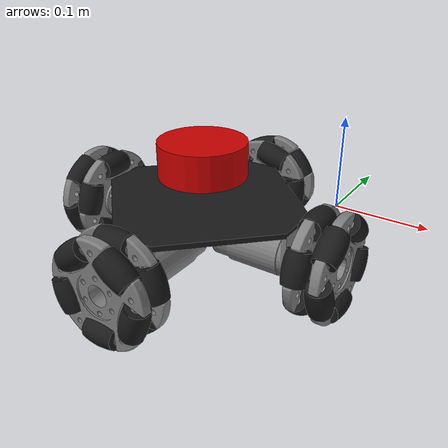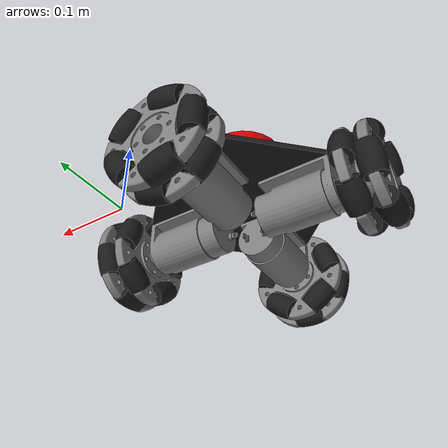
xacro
<?xml version="1.0"?>
<robot xmlns:xacro="http://www.ros.org/wiki/xacro" name="robot">

  <!-- Include inertial macros (opsional, karena sudah inline di robot_core_highres) -->
  <xacro:include filename="inertial_macros.xacro"/>

  <!-- Core robot definition dengan visual, collision, inertial -->
  <xacro:include filename="robot_core_highres.xacro"/>

</robot>

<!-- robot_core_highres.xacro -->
<robot xmlns:xacro="http://www.ros.org/wiki/xacro">

  <!-- PROPERTIES                                                         -->
  <xacro:property name="scale"         value="2.0"/>

  <!-- Chassis -->
  <xacro:property name="chassis_x"     value="${0.14*scale}"/>
  <xacro:property name="chassis_y"     value="${0.07*scale}"/>
  <xacro:property name="chassis_z"     value="${0.03*scale}"/>
  <xacro:property name="chassis_mass"  value="5.0"/>

  <!-- Wheel -->
  <xacro:property name="wheel_radius"  value="${0.0165*scale}"/>
  <xacro:property name="wheel_width"   value="${0.02*scale}"/>
  <xacro:property name="wheel_mass"    value="0.3"/>

  <!-- Motor (massa saja, tidak ada collision) -->
  <xacro:property name="motor_x"       value="${0.04*scale}"/>
  <xacro:property name="motor_y"       value="${0.04*scale}"/>
  <xacro:property name="motor_z"       value="${0.04*scale}"/>
  <xacro:property name="motor_mass"    value="0.2"/>

  <xacro:property name="footprint_cx"  value="-0.13246"/>
  <xacro:property name="footprint_cy"  value="-0.06868"/>

  <!-- INERTIA MACROS                                                     -->
  <xacro:macro name="inertial_box" params="mass x y z *origin">
    <inertial>
      <xacro:insert_block name="origin"/>
      <mass value="${mass}"/>
      <inertia ixx="${(1/12)*mass*(y*y+z*z)}" ixy="0" ixz="0"
               iyy="${(1/12)*mass*(x*x+z*z)}" iyz="0"
               izz="${(1/12)*mass*(x*x+y*y)}"/>
    </inertial>
  </xacro:macro>

  <xacro:macro name="inertial_cylinder" params="mass length radius *origin">
    <inertial>
      <xacro:insert_block name="origin"/>
      <mass value="${mass}"/>
      <inertia ixx="${(1/12)*mass*(3*radius*radius+length*length)}" ixy="0" ixz="0"
               iyy="${(1/12)*mass*(3*radius*radius+length*length)}" iyz="0"
               izz="${(1/2)*mass*(radius*radius)}"/>
    </inertial>
  </xacro:macro>

  <!-- WHEEL GAZEBO MACRO                                                 -->
  <xacro:macro name="wheel_gazebo" params="link_name fdir mat">
    <gazebo reference="${link_name}">
      <mu1>1.0</mu1>
      <mu2>1.0</mu2>
      <fdir1>${fdir}</fdir1>
      <minDepth>0.001</minDepth>
      <kp>1000000</kp>
      <kd>1.0</kd>
      <gravity>true</gravity>
      <material>${mat}</material>
    </gazebo>
  </xacro:macro>

  <!-- MATERIALS                                                          -->
  <material name="black"><color rgba="0.1 0.1 0.1 1"/></material>
  <material name="grey"><color rgba="0.5 0.5 0.5 1"/></material>
  <material name="white"><color rgba="1.0 1.0 1.0 1"/></material>
  <material name="red"><color rgba="0.8 0.0 0.0 1"/></material>

  <!-- BASE_LINK (dummy link -  tidak ada mass/collision)                  -->
  <link name="base_link"/>

  <!-- CHASSIS                                                            -->
  <joint name="chassis_joint" type="fixed">
    <parent link="base_link"/>
    <child link="chassis"/>
    <origin xyz="0 0 0" rpy="0 0 0"/>
  </joint>

  <link name="chassis">
    <visual>
      <origin xyz="0 0 0" rpy="0 0 0"/>
      <geometry>
        <mesh filename="file:///home/ronnigm/astar_ws/src/robot_description/meshes/base_link.STL"
              scale="${scale} ${scale} ${scale}"/>
      </geometry>
      <material name="black"/>
    </visual>

    <collision>
      <origin xyz="${footprint_cx} ${footprint_cy} 0" rpy="0 0 0"/>
      <geometry>
        <box size="${chassis_x} ${chassis_y} ${chassis_z}"/>
      </geometry>
    </collision>

    <inertial>
      <origin xyz="${footprint_cx} ${footprint_cy} 0" rpy="0 0 0"/>
      <mass value="${chassis_mass}"/>
      <inertia ixx="0.05" ixy="0.0" ixz="0.0"
               iyy="0.10" iyz="0.0"
               izz="0.10"/>
    </inertial>
  </link>

  <gazebo reference="chassis">
    <material>Gazebo/DarkGrey</material>
    <gravity>true</gravity>
    <linearDamping>0.5</linearDamping>
    <angularDamping>0.5</angularDamping>
  </gazebo>

  <!-- LIDAR                                                              -->
  <link name="laser">
    <visual>
      <origin xyz="0 0 0" rpy="0 0 0"/>
      <geometry>
        <cylinder radius="${0.025*scale}" length="${0.02*scale}"/>
      </geometry>
      <material name="red"/>
    </visual>
    <!-- TIDAK ADA COLLISION -  disengaja untuk mencegah extra constraint -->
    <inertial>
      <origin xyz="0 0 0" rpy="0 0 0"/>
      <mass value="0.1"/>
      <inertia ixx="0.0001" ixy="0" ixz="0"
               iyy="0.0001" iyz="0"
               izz="0.0001"/>
    </inertial>
  </link>

  <joint name="laser_joint" type="fixed">
    <parent link="chassis"/>   <!-- parent = chassis, bukan base_link -->
    <child link="laser"/>
    <origin xyz="${footprint_cx} ${footprint_cy} 0.05" rpy="0 0 0"/>
    <!--
    rpy="0 0 0": lidar scan +X = depan robot.
    Jika di RViz scan terlihat terbalik 180deg: ganti rpy="0 0 3.14159"
    Jika di RViz scan terlihat rotasi 90deg:   ganti rpy="0 0 1.5708"
    -->
  </joint>

  <gazebo reference="laser">
    <material>Gazebo/Red</material>
    <gravity>false</gravity>  <!-- Lidar fixed ke chassis, gravity = tidak perlu -->
    <sensor name="lidar" type="ray">
      <pose>0 0 0 0 0 0</pose>
      <visualize>true</visualize>
      <update_rate>5</update_rate>
      <range>
        <min>0.1</min>
        <max>5.0</max>
      </range>
      <ray>
        <scan>
          <horizontal>
            <samples>360</samples>
            <resolution>1</resolution>
            <min_angle>-3.14159265</min_angle>
            <max_angle>3.14159265</max_angle>
          </horizontal>
        </scan>
        <range>
          <min>0.12</min>
          <max>8.0</max>
          <resolution>0.01</resolution>
        </range>
        <noise>
          <type>gaussian</type>
          <mean>0.0</mean>
          <stddev>0.005</stddev>
        </noise>
      </ray>
      <plugin name="laser_controller" filename="libgazebo_ros_ray_sensor.so">
        <ros>
          <argument>~/out:=scan</argument>
        </ros>
        <output_type>sensor_msgs/LaserScan</output_type>
        <frame_name>laser</frame_name>
      </plugin>
    </sensor>
  </gazebo>

  <!-- MOTOR 1 -  X- (KIRI DEPAN)                                         -->
  <joint name="motor1_joint" type="fixed">
    <parent link="chassis"/>
    <child link="motor1"/>
    <origin xyz="${-0.10447*scale} ${-0.034453*scale} 0" rpy="0 0 0"/>
  </joint>

  <!-- Motor: visual saja, TIDAK ADA collision (motor tidak menyentuh ground) -->
  <link name="motor1">
    <visual>
      <origin xyz="0 0 0" rpy="0 0 0"/>
      <geometry>
        <mesh filename="file:///home/ronnigm/astar_ws/src/robot_description/meshes/motor1_Link.STL"
              scale="${scale} ${scale} ${scale}"/>
      </geometry>
      <material name="grey"/>
    </visual>
    <xacro:inertial_box mass="${motor_mass}" x="${motor_x}" y="${motor_y}" z="${motor_z}">
      <origin xyz="0 0 0" rpy="0 0 0"/>
    </xacro:inertial_box>
  </link>

  <gazebo reference="motor1">
    <material>Gazebo/Grey</material>
    <gravity>true</gravity>
  </gazebo>

  <joint name="wheel1_joint" type="continuous">
    <parent link="motor1"/>
    <child link="wheel1"/>
    <origin xyz="${-0.0305*scale} 0 ${-0.0165*scale}" rpy="-1.5708 0 1.5708"/>
    <axis xyz="0 0 1"/>
    <dynamics damping="0.05" friction="0.0"/>
  </joint>

  <link name="wheel1">
    <visual>
      <origin xyz="0 0 0" rpy="0 0 0"/>
      <geometry>
        <mesh filename="file:///home/ronnigm/astar_ws/src/robot_description/meshes/wheel1_Link.STL"
              scale="${scale} ${scale} ${scale}"/>
      </geometry>
      <material name="grey"/>
    </visual>
    <!-- Wheel: SATU-SATUNYA collision body yang menyentuh ground -->
    <collision>
      <origin xyz="0 0 0" rpy="0 0 0"/>
      <geometry>
        <cylinder radius="${wheel_radius}" length="${wheel_width}"/>
      </geometry>
    </collision>
    <xacro:inertial_cylinder mass="${wheel_mass}" length="${wheel_width}" radius="${wheel_radius}">
      <origin xyz="0 0 0" rpy="0 0 0"/>
    </xacro:inertial_cylinder>
  </link>

  <!-- Rubber: visual + inertial saja, ZERO collision (lihat BUG-A fix) -->
  <joint name="rubber1_joint" type="fixed">
    <parent link="wheel1"/>
    <child link="rubber1"/>
    <origin xyz="0 0 0" rpy="0 0 0"/>
  </joint>

  <link name="rubber1">
    <visual>
      <origin xyz="0 0 0" rpy="0 0 0"/>
      <geometry>
        <mesh filename="file:///home/ronnigm/astar_ws/src/robot_description/meshes/rubber1_Link.STL"
              scale="${scale} ${scale} ${scale}"/>
      </geometry>
      <material name="black"/>
    </visual>
    <!-- TIDAK ADA COLLISION pada rubber -  mencegah double constraint -->
    <inertial>
      <origin xyz="0 0 0" rpy="0 0 0"/>
      <mass value="0.05"/>
      <inertia ixx="0.00002" ixy="0" ixz="0"
               iyy="0.00002" iyz="0"
               izz="0.00004"/>
    </inertial>
  </link>

  <xacro:wheel_gazebo link_name="wheel1" fdir="1 0 0" mat="Gazebo/Grey"/>
  <gazebo reference="rubber1"><material>Gazebo/Black</material></gazebo>

  <!-- MOTOR 2 -  X+ (KANAN DEPAN)                                        -->
  <joint name="motor2_joint" type="fixed">
    <parent link="chassis"/>
    <child link="motor2"/>
    <origin xyz="${-0.02747*scale} ${-0.034453*scale} 0" rpy="0 0 0"/>
  </joint>

  <link name="motor2">
    <visual>
      <origin xyz="0 0 0" rpy="0 0 0"/>
      <geometry>
        <mesh filename="file:///home/ronnigm/astar_ws/src/robot_description/meshes/motor2_Link.STL"
              scale="${scale} ${scale} ${scale}"/>
      </geometry>
      <material name="grey"/>
    </visual>
    <xacro:inertial_box mass="${motor_mass}" x="${motor_x}" y="${motor_y}" z="${motor_z}">
      <origin xyz="0 0 0" rpy="0 0 0"/>
    </xacro:inertial_box>
  </link>

  <gazebo reference="motor2"><material>Gazebo/Grey</material><gravity>true</gravity></gazebo>

  <joint name="wheel2_joint" type="continuous">
    <parent link="motor2"/>
    <child link="wheel2"/>
    <origin xyz="${0.0305*scale} 0 ${-0.0165*scale}" rpy="1.5708 0 1.5708"/>
    <axis xyz="0 0 1"/>
    <dynamics damping="0.05" friction="0.0"/>
  </joint>

  <link name="wheel2">
    <visual>
      <origin xyz="0 0 0" rpy="0 0 0"/>
      <geometry>
        <mesh filename="file:///home/ronnigm/astar_ws/src/robot_description/meshes/wheel2_Link.STL"
              scale="${scale} ${scale} ${scale}"/>
      </geometry>
      <material name="grey"/>
    </visual>
    <collision>
      <origin xyz="0 0 0" rpy="0 0 0"/>
      <geometry>
        <cylinder radius="${wheel_radius}" length="${wheel_width}"/>
      </geometry>
    </collision>
    <xacro:inertial_cylinder mass="${wheel_mass}" length="${wheel_width}" radius="${wheel_radius}">
      <origin xyz="0 0 0" rpy="0 0 0"/>
    </xacro:inertial_cylinder>
  </link>

  <joint name="rubber2_joint" type="fixed">
    <parent link="wheel2"/>
    <child link="rubber2"/>
    <origin xyz="0 0 0" rpy="0 0 0"/>
  </joint>

  <link name="rubber2">
    <visual>
      <origin xyz="0 0 0" rpy="0 0 0"/>
      <geometry>
        <mesh filename="file:///home/ronnigm/astar_ws/src/robot_description/meshes/rubber2_Link.STL"
              scale="${scale} ${scale} ${scale}"/>
      </geometry>
      <material name="black"/>
    </visual>
    <inertial>
      <origin xyz="0 0 0" rpy="0 0 0"/>
      <mass value="0.05"/>
      <inertia ixx="0.00002" ixy="0" ixz="0"
               iyy="0.00002" iyz="0"
               izz="0.00004"/>
    </inertial>
  </link>

  <xacro:wheel_gazebo link_name="wheel2" fdir="1 0 0" mat="Gazebo/Grey"/>
  <gazebo reference="rubber2"><material>Gazebo/Black</material></gazebo>

  <!-- MOTOR 3 -  Y+ (SAMPING KIRI)                                       -->
  <joint name="motor3_joint" type="fixed">
    <parent link="chassis"/>
    <child link="motor3"/>
    <origin xyz="${-0.06700*scale} ${0.004500*scale} 0" rpy="0 0 0"/>
  </joint>

  <link name="motor3">
    <visual>
      <origin xyz="0 0 0" rpy="0 0 0"/>
      <geometry>
        <mesh filename="file:///home/ronnigm/astar_ws/src/robot_description/meshes/motor3_Link.STL"
              scale="${scale} ${scale} ${scale}"/>
      </geometry>
      <material name="grey"/>
    </visual>
    <xacro:inertial_box mass="${motor_mass}" x="${motor_x}" y="${motor_y}" z="${motor_z}">
      <origin xyz="0 0 0" rpy="0 0 0"/>
    </xacro:inertial_box>
  </link>

  <gazebo reference="motor3"><material>Gazebo/Grey</material><gravity>true</gravity></gazebo>

  <joint name="wheel3_joint" type="continuous">
    <parent link="motor3"/>
    <child link="wheel3"/>
    <origin xyz="0 ${0.0305*scale} ${-0.0165*scale}" rpy="-1.5708 0 0"/>
    <axis xyz="0 0 1"/>
    <dynamics damping="0.05" friction="0.0"/>
  </joint>

  <link name="wheel3">
    <visual>
      <origin xyz="0 0 0" rpy="0 0 0"/>
      <geometry>
        <mesh filename="file:///home/ronnigm/astar_ws/src/robot_description/meshes/wheel3_Link.STL"
              scale="${scale} ${scale} ${scale}"/>
      </geometry>
      <material name="grey"/>
    </visual>
    <collision>
      <origin xyz="0 0 0" rpy="0 0 0"/>
      <geometry>
        <cylinder radius="${wheel_radius}" length="${wheel_width}"/>
      </geometry>
    </collision>
    <xacro:inertial_cylinder mass="${wheel_mass}" length="${wheel_width}" radius="${wheel_radius}">
      <origin xyz="0 0 0" rpy="0 0 0"/>
    </xacro:inertial_cylinder>
  </link>

  <joint name="rubber3_joint" type="fixed">
    <parent link="wheel3"/>
    <child link="rubber3"/>
    <origin xyz="0 0 0" rpy="0 0 0"/>
  </joint>

  <link name="rubber3">
    <visual>
      <origin xyz="0 0 0" rpy="0 0 0"/>
      <geometry>
        <mesh filename="file:///home/ronnigm/astar_ws/src/robot_description/meshes/rubber3_Link.STL"
              scale="${scale} ${scale} ${scale}"/>
      </geometry>
      <material name="black"/>
    </visual>
    <inertial>
      <origin xyz="0 0 0" rpy="0 0 0"/>
      <mass value="0.05"/>
      <inertia ixx="0.00002" ixy="0" ixz="0"
               iyy="0.00002" iyz="0"
               izz="0.00004"/>
    </inertial>
  </link>

  <xacro:wheel_gazebo link_name="wheel3" fdir="0 1 0" mat="Gazebo/Grey"/>
  <gazebo reference="rubber3"><material>Gazebo/Black</material></gazebo>

  <!-- MOTOR 4 -  Y- (SAMPING KANAN)                                      -->
  <joint name="motor4_joint" type="fixed">
    <parent link="chassis"/>
    <child link="motor4"/>
    <origin xyz="${-0.065971*scale} ${-0.072953*scale} 0" rpy="0 0 0"/>
  </joint>

  <link name="motor4">
    <visual>
      <origin xyz="0 0 0" rpy="0 0 0"/>
      <geometry>
        <mesh filename="file:///home/ronnigm/astar_ws/src/robot_description/meshes/motor4_Link.STL"
              scale="${scale} ${scale} ${scale}"/>
      </geometry>
      <material name="grey"/>
    </visual>
    <xacro:inertial_box mass="${motor_mass}" x="${motor_x}" y="${motor_y}" z="${motor_z}">
      <origin xyz="0 0 0" rpy="0 0 0"/>
    </xacro:inertial_box>
  </link>

  <gazebo reference="motor4"><material>Gazebo/Grey</material><gravity>true</gravity></gazebo>

  <joint name="wheel4_joint" type="continuous">
    <parent link="motor4"/>
    <child link="wheel4"/>
    <origin xyz="0 ${-0.0305*scale} ${-0.0165*scale}" rpy="1.5708 0 0"/>
    <axis xyz="0 0 1"/>
    <dynamics damping="0.05" friction="0.0"/>
  </joint>

  <link name="wheel4">
    <visual>
      <origin xyz="0 0 0" rpy="0 0 0"/>
      <geometry>
        <mesh filename="file:///home/ronnigm/astar_ws/src/robot_description/meshes/wheel4_Link.STL"
              scale="${scale} ${scale} ${scale}"/>
      </geometry>
      <material name="grey"/>
    </visual>
    <collision>
      <origin xyz="0 0 0" rpy="0 0 0"/>
      <geometry>
        <cylinder radius="${wheel_radius}" length="${wheel_width}"/>
      </geometry>
    </collision>
    <xacro:inertial_cylinder mass="${wheel_mass}" length="${wheel_width}" radius="${wheel_radius}">
      <origin xyz="0 0 0" rpy="0 0 0"/>
    </xacro:inertial_cylinder>
  </link>

  <joint name="rubber4_joint" type="fixed">
    <parent link="wheel4"/>
    <child link="rubber4"/>
    <origin xyz="0 0 0" rpy="0 0 0"/>
  </joint>

  <link name="rubber4">
    <visual>
      <origin xyz="0 0 0" rpy="0 0 0"/>
      <geometry>
        <mesh filename="file:///home/ronnigm/astar_ws/src/robot_description/meshes/rubber4_Link.STL"
              scale="${scale} ${scale} ${scale}"/>
      </geometry>
      <material name="black"/>
    </visual>
    <inertial>
      <origin xyz="0 0 0" rpy="0 0 0"/>
      <mass value="0.05"/>
      <inertia ixx="0.00002" ixy="0" ixz="0"
               iyy="0.00002" iyz="0"
               izz="0.00004"/>
    </inertial>
  </link>

  <xacro:wheel_gazebo link_name="wheel4" fdir="0 1 0" mat="Gazebo/Grey"/>
  <gazebo reference="rubber4"><material>Gazebo/Black</material></gazebo>

  <!-- GAZEBO OMNI PLUGIN                                                 -->
  <gazebo>
    <plugin name="gazebo_ros_planar_move" filename="libgazebo_ros_planar_move.so">
      <ros>
        <namespace>/</namespace>
      </ros>
      <update_rate>50</update_rate>
      <publish_rate>10</publish_rate>
      <command_topic>cmd_vel</command_topic>
      <odometry_topic>odom</odometry_topic>
      <odometry_frame>odom</odometry_frame>
      <robot_base_frame>base_link</robot_base_frame>
      <publish_odom>true</publish_odom>
      <publish_odom_tf>true</publish_odom_tf>
    </plugin>
  </gazebo>

</robot>
